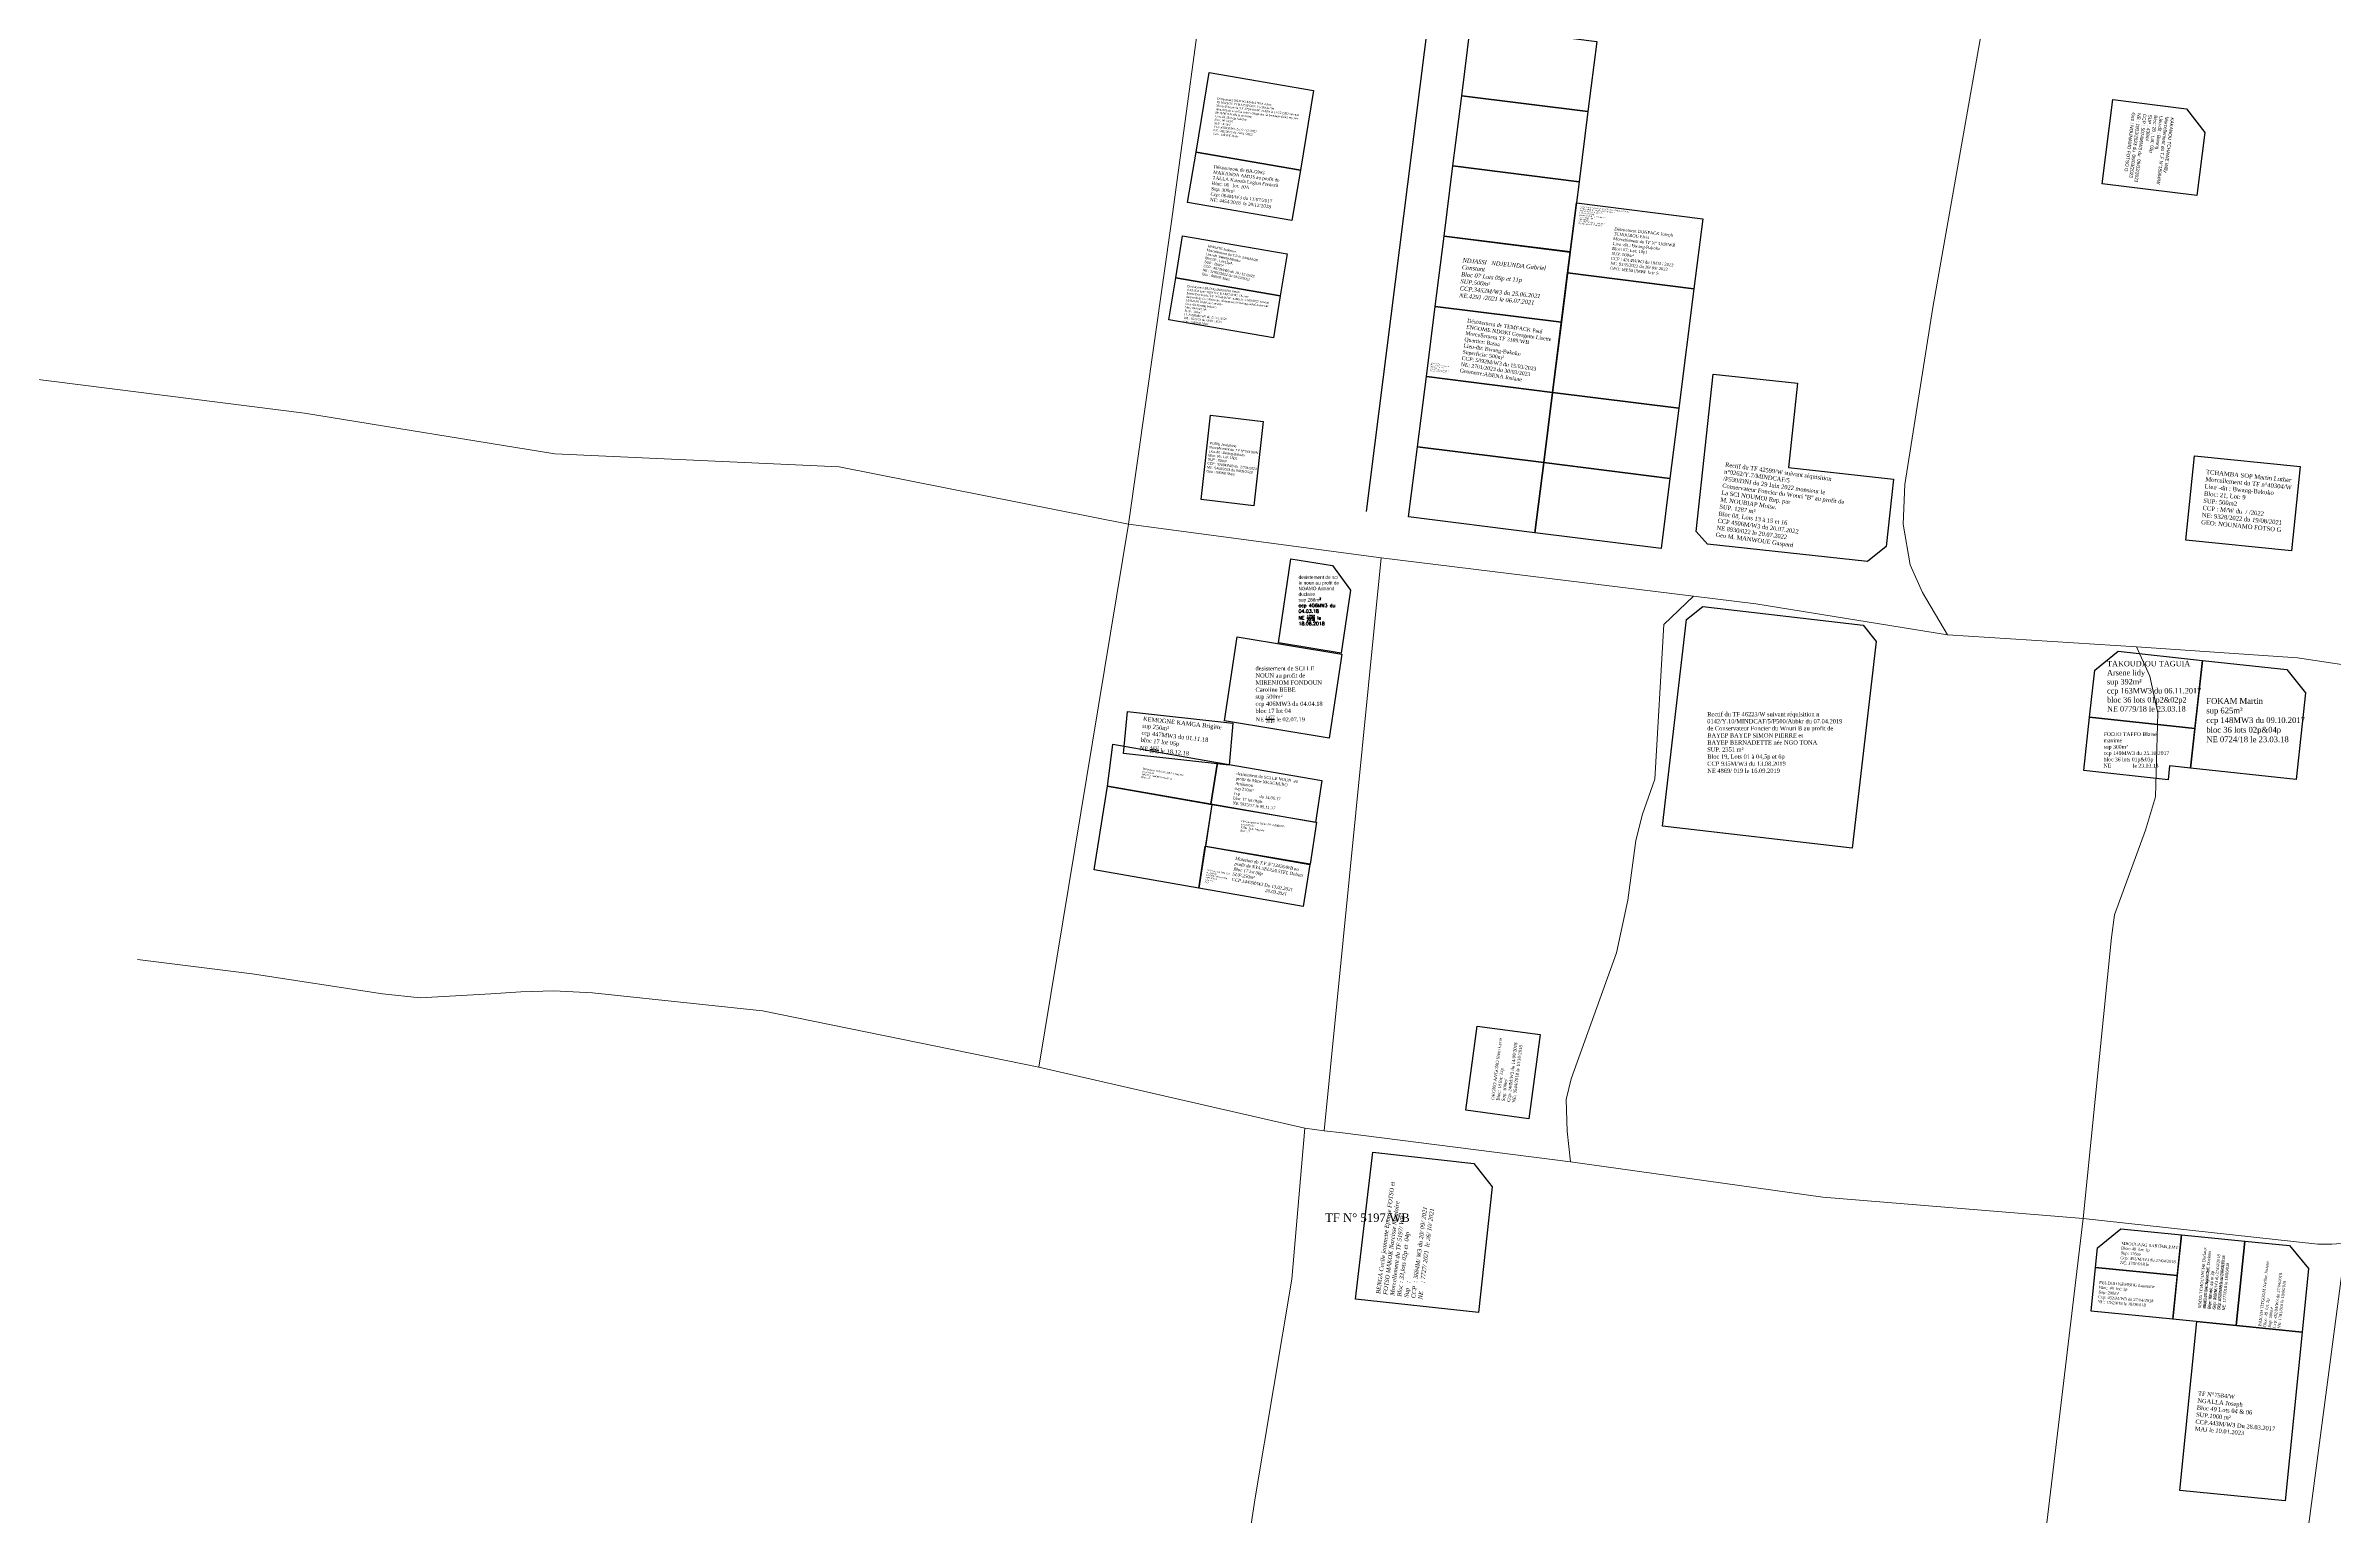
# Model space of a CAD drawing. Header units: millimetres. Extents: x 587399 to 927168, y 438565 to 1444955.
# Drawn here: x 590385 to 590925, y 440183 to 440530 of the extents above; entities that cross this region are included whole.
import ezdxf

# ---------------------------------------------------------------- set-up
doc = ezdxf.new("R2010")
doc.units = ezdxf.units.MM
doc.header["$LTSCALE"] = 2
for name, color, linetype in [('ECHANGEUR_PONT', 255, 'Continuous'), ('end maj 26 02 2021', 7, 'Continuous'), ('MAJ JUILLET 2021', 7, 'Continuous'), ('MAJ OCT 2021', 7, 'Continuous'), ('Parcelle MAJ', 6, 'Continuous')]:
    doc.layers.add(name, color=color, linetype=linetype)
doc.layers.add('MAJ APRES LE 13.01.2023', color=222, linetype='Continuous', lineweight=30)
doc.layers.add('Roads_others', color=24, linetype='Continuous', lineweight=9)
doc.styles.get("Standard").update_dxf_attribs({"font": 'arial.ttf'})
doc.styles.add('STYLE3', font='tt0012m_.ttf', dxfattribs={"height": 13})
doc.styles.add('Times 1.0', font='times.ttf', dxfattribs={"width": 0.99, "height": 1})
doc.styles.add('Times 1.5', font='times.ttf', dxfattribs={"width": 0.99, "height": 0.75})

msp = doc.modelspace()

# ---------------------------------------------------------------- linework, layer by layer
msp.add_line((590696.785, 440420.203), (590711.387, 440535.991))
at = {"flags": 128}
for points in [[(590721.308, 440534.74), (590751.076, 440531.016), (590748.99, 440514.477), (590719.222, 440518.201)], [(590719.222, 440518.201), (590748.99, 440514.477), (590746.904, 440497.938), (590717.136, 440501.662)], [(590717.135, 440501.662), (590746.903, 440497.938), (590744.817, 440481.399), (590715.049, 440485.123)], [(590744.195, 440476.443), (590773.959, 440472.69), (590770.415, 440444.582), (590740.647, 440448.306)], [(590710.878, 440452.03), (590740.646, 440448.306), (590738.56, 440431.767), (590708.792, 440435.491)], [(590740.647, 440448.306), (590770.415, 440444.582), (590768.329, 440428.043), (590738.561, 440431.767)], [(590778.548, 440452.616), (590798.428, 440450.456), (590796.268, 440430.566), (590821.078, 440427.876), (590819.348, 440411.966), (590814.95, 440408.428), (590777.168, 440412.526), (590774.508, 440415.506)], [(590708.792, 440435.491), (590738.56, 440431.767), (590736.474, 440415.228), (590706.706, 440418.952)], [(590892.044, 440433.359), (590916.915, 440430.823), (590914.886, 440410.926), (590890.015, 440413.463)], [(590738.56, 440431.767), (590768.328, 440428.043), (590766.242, 440411.504), (590736.474, 440415.228)]]:
    msp.add_lwpolyline(points, close=True, dxfattribs=at)
at = {"color": 5, "flags": 128}
msp.add_lwpolyline([(590892.044, 440433.359), (590916.915, 440430.823), (590914.886, 440410.926), (590890.015, 440413.463)], close=True, dxfattribs=at)
at = {"color": 150, "flags": 128}
msp.add_lwpolyline([(590698.242, 440269.19), (590722.042, 440266.59), (590726.426, 440261.08), (590723.188, 440231.408), (590694.193, 440234.576)], close=True, dxfattribs=at)
msp.add_lwpolyline([(590698.242, 440269.19), (590722.042, 440266.59), (590726.426, 440261.08), (590723.188, 440231.408), (590694.193, 440234.576)], close=True, dxfattribs=at)
at = {"layer": 'ECHANGEUR_PONT', "color": 150, "lineweight": -3, "flags": 128}
msp.add_lwpolyline([(590658.749, 440341.325), (590683.376, 440337.03), (590681.829, 440327.147), (590657.204, 440331.443)], close=True, dxfattribs=at)
msp.add_lwpolyline([(590658.749, 440341.325), (590683.376, 440337.03), (590681.829, 440327.147), (590657.204, 440331.443)], close=True, dxfattribs=at)
at = {"layer": 'end maj 26 02 2021', "color": 150}
for points in [[(590656.602, 440504.921), (590681.235, 440500.673), (590679.197, 440488.848), (590654.562, 440493.095)], [(590660.35, 440351.13), (590684.99, 440347.02), (590683.51, 440337.13), (590658.87, 440341.24)], [(590660.35, 440351.13), (590684.99, 440347.02), (590683.51, 440337.13), (590658.87, 440341.24)], [(590722.9, 440298.95), (590737.73, 440296.94), (590735.05, 440277.08), (590720.21, 440279.09)], [(590722.9, 440298.95), (590737.73, 440296.94), (590735.05, 440277.08), (590720.21, 440279.09)], [(590874.63, 440251.18), (590888.94, 440249.76), (590887.97, 440240.12), (590868.69, 440242.05), (590869.16, 440246.71)], [(590874.63, 440251.18), (590888.94, 440249.76), (590887.97, 440240.12), (590868.69, 440242.05), (590869.16, 440246.71)], [(590888.94, 440249.76), (590903.86, 440248.26), (590901.87, 440228.36), (590886.95, 440229.85)], [(590888.94, 440249.76), (590903.86, 440248.26), (590901.87, 440228.36), (590886.95, 440229.85)], [(590903.86, 440248.26), (590914.44, 440247.24), (590918.91, 440241.81), (590917.42, 440226.81), (590901.87, 440228.36)], [(590903.86, 440248.26), (590914.44, 440247.24), (590918.91, 440241.81), (590917.42, 440226.81), (590901.87, 440228.36)], [(590868.69, 440242.05), (590887.97, 440240.12), (590886.95, 440229.85), (590867.67, 440231.78)], [(590868.69, 440242.05), (590887.97, 440240.12), (590886.95, 440229.85), (590867.67, 440231.78)]]:
    msp.add_lwpolyline(points, close=True, dxfattribs=at)
at = {"layer": 'end maj 26 02 2021', "color": 150, "lineweight": -3, "flags": 128}
for points in [[(590678.9, 440409.11), (590688.77, 440407.48), (590692.97, 440401.71), (590690.77, 440386.86), (590675.98, 440389.31)], [(590678.9, 440409.11), (590688.77, 440407.48), (590692.97, 440401.71), (590690.77, 440386.86), (590675.98, 440389.31)], [(590666.25, 440390.7), (590690.91, 440386.58), (590687.95, 440366.8), (590663.3, 440370.92)], [(590666.25, 440390.7), (590690.91, 440386.58), (590687.95, 440366.8), (590663.3, 440370.92)], [(590640.416, 440373.109), (590665.269, 440370.368), (590664.347, 440360.409), (590639.494, 440363.15)], [(590640.416, 440373.109), (590665.269, 440370.368), (590664.347, 440360.409), (590639.494, 440363.15)], [(590636.98, 440365.3), (590636.98, 440365.39), (590661.62, 440361.09), (590660.09, 440351.21), (590635.655, 440355.495)], [(590636.98, 440365.3), (590636.98, 440365.39), (590661.62, 440361.09), (590660.09, 440351.21), (590635.655, 440355.495)], [(590635.655, 440355.495), (590660.294, 440351.206), (590657.204, 440331.443), (590632.572, 440335.731)], [(590635.655, 440355.495), (590660.294, 440351.206), (590657.204, 440331.443), (590632.572, 440335.731)], [(590658.749, 440341.325), (590683.376, 440337.03), (590681.83, 440327.148), (590657.204, 440331.443)], [(590658.749, 440341.325), (590683.376, 440337.03), (590681.83, 440327.148), (590657.204, 440331.443)]]:
    msp.add_lwpolyline(points, close=True, dxfattribs=at)
at = {"layer": 'end maj 26 02 2021', "color": 1, "lineweight": -3, "flags": 128}
msp.add_lwpolyline([(590776.109, 440397.842), (590813.855, 440393.457), (590816.928, 440389.577), (590811.27, 440340.88), (590766.58, 440346.08), (590772.229, 440394.769)], close=True, dxfattribs=at)
msp.add_lwpolyline([(590776.109, 440397.842), (590813.855, 440393.457), (590816.928, 440389.577), (590811.27, 440340.88), (590766.58, 440346.08), (590772.229, 440394.769)], close=True, dxfattribs=at)
at = {"layer": 'end maj 26 02 2021', "color": 150, "flags": 128}
for points in [[(590873.995, 440387.29), (590893.877, 440385.126), (590892.129, 440369.046), (590867.281, 440371.744), (590868.484, 440382.859)], [(590873.995, 440387.29), (590893.877, 440385.126), (590892.129, 440369.046), (590867.281, 440371.744), (590868.484, 440382.859)], [(590893.877, 440385.126), (590913.761, 440382.965), (590918.191, 440377.454), (590915.976, 440357.066), (590891.12, 440359.769)], [(590893.877, 440385.126), (590913.761, 440382.965), (590918.191, 440377.454), (590915.976, 440357.066), (590891.12, 440359.769)], [(590867.281, 440371.744), (590892.132, 440369.046), (590891.12, 440359.769), (590886.156, 440360.306), (590885.796, 440356.995), (590865.914, 440359.155)], [(590867.281, 440371.744), (590892.132, 440369.046), (590891.12, 440359.769), (590886.156, 440360.306), (590885.796, 440356.995), (590865.914, 440359.155)], [(590661.62, 440361.09), (590686.25, 440356.83), (590684.72, 440346.95), (590660.09, 440351.21)], [(590661.62, 440361.09), (590686.25, 440356.83), (590684.72, 440346.95), (590660.09, 440351.21)]]:
    msp.add_lwpolyline(points, close=True, dxfattribs=at)
at = {"layer": 'MAJ APRES LE 13.01.2023', "color": 232, "lineweight": 30}
msp.add_line((590678.023, 440480.934), (590678.034, 440480.981), dxfattribs=at)
at = {"layer": 'MAJ APRES LE 13.01.2023', "color": 232, "lineweight": 30, "flags": 128}
for points in [[(590659.658, 440523.673), (590684.296, 440519.427), (590681.24, 440500.675), (590656.602, 440504.921)], [(590659.658, 440523.673), (590684.296, 440519.427), (590681.24, 440500.675), (590656.602, 440504.921)], [(590872.733, 440517.337), (590890.123, 440515.142), (590894.457, 440509.555), (590892.578, 440494.676), (590870.228, 440497.497)], [(590653.385, 440485.18), (590653.385, 440485.18), (590678.028, 440480.934), (590676.415, 440471.064), (590651.777, 440475.311)], [(590651.777, 440475.311), (590676.414, 440471.064), (590674.806, 440461.195), (590650.168, 440465.441)], [(590651.777, 440475.311), (590676.414, 440471.064), (590674.806, 440461.195), (590650.168, 440465.441)], [(590712.964, 440468.569), (590742.732, 440464.845), (590740.646, 440448.306), (590710.878, 440452.03)], [(590712.964, 440468.569), (590742.732, 440464.845), (590740.646, 440448.306), (590710.878, 440452.03)], [(590712.964, 440468.569), (590742.732, 440464.845), (590740.646, 440448.306), (590710.878, 440452.03)], [(590659.96, 440442.91), (590672.37, 440441.42), (590670.17, 440421.54), (590657.76, 440423.03)]]:
    msp.add_lwpolyline(points, close=True, dxfattribs=at)
at = {"layer": 'MAJ JUILLET 2021', "color": 150, "lineweight": -3, "flags": 128}
msp.add_lwpolyline([(590715.049, 440485.123), (590744.816, 440481.384), (590742.733, 440464.845), (590712.964, 440468.569)], close=True, dxfattribs=at)
msp.add_lwpolyline([(590715.049, 440485.123), (590744.816, 440481.384), (590742.733, 440464.845), (590712.964, 440468.569)], close=True, dxfattribs=at)
at = {"layer": 'MAJ OCT 2021', "lineweight": -3, "flags": 128}
msp.add_lwpolyline([(590698.242, 440269.19), (590722.042, 440266.59)], dxfattribs=at)
msp.add_lwpolyline([(590698.242, 440269.19), (590722.042, 440266.59)], dxfattribs=at)
at = {"layer": 'Parcelle MAJ', "color": 6, "lineweight": 30, "flags": 128}
for points in [[(590746.281, 440492.982), (590776.045, 440489.229), (590773.959, 440472.69), (590744.195, 440476.443)], [(590746.281, 440492.982), (590776.045, 440489.229), (590773.959, 440472.69), (590744.195, 440476.443)], [(590746.281, 440492.982), (590776.045, 440489.22), (590773.959, 440472.69), (590744.195, 440476.443)], [(590892.54, 440229.3), (590917.42, 440226.81), (590913.44, 440187.01), (590888.57, 440189.49)]]:
    msp.add_lwpolyline(points, close=True, dxfattribs=at)
at = {"layer": 'Roads_others'}
for p, q in [((590700.244, 440409.306), (590686.811, 440274.282)), ((590927.749, 440247.768), (590917.7, 440171.78))]:
    msp.add_line(p, q, dxfattribs=at)
for points in [[(590619.507, 440289.283), (590640.674, 440417.239), (590650.872, 440489.127), (590659.744, 440554.579), (590660.918, 440568.631), (590661.287, 440578.094), (590661.201, 440585.49)], [(590833.807, 440391.176), (590827.846, 440401.152), (590825.009, 440407.661), (590823.356, 440417.266), (590823.724, 440426.585), (590830.311, 440468.301), (590844.818, 440550.253), (590848.378, 440575.781)], [(590960.525, 440379.097), (590916.3, 440385.708), (590878.328, 440388.335), (590833.807, 440391.176), (590788.615, 440398.449), (590773.903, 440400.259), (590700.244, 440409.306), (590640.674, 440417.239), (590572.418, 440430.726), (590505.359, 440433.809), (590446.354, 440443.368), (590380.456, 440451.738)], [(590744.893, 440266.922), (590744.075, 440274.173), (590743.845, 440281.645), (590745.029, 440286.522), (590755.713, 440316.192), (590758.387, 440328.609), (590760.305, 440342.661), (590761.864, 440348.876), (590764.764, 440357.159), (590766.846, 440393.618), (590766.846, 440393.618), (590766.846, 440393.618), (590773.903, 440400.259)], [(590878.328, 440388.335), (590881.466, 440381.385), (590883.406, 440372.808), (590882.826, 440352.986), (590880.458, 440345.146), (590873.184, 440325.174), (590872.446, 440319.856), (590865.806, 440253.588)], [(590406.98, 440314.653), (590433.972, 440311.286), (590464.685, 440306.508), (590473.623, 440305.632), (590490.264, 440306.577), (590497.335, 440306.982), (590505.151, 440307.211), (590514.266, 440306.811), (590554.359, 440302.528), (590619.507, 440289.283), (590682.203, 440274.852), (590686.811, 440274.282), (590691.141, 440273.755), (590744.893, 440266.922), (590804.385, 440258.634), (590865.806, 440253.588), (590921.089, 440247.508), (590924.441, 440247.544), (590927.749, 440247.768), (590931.49, 440248.259), (590936.608, 440248.407), (590968.996, 440245.333), (590977.333, 440245.563), (590983.882, 440247.05)], [(590682.203, 440274.852), (590679.119, 440239.275), (590670.532, 440187.73), (590660.771, 440123.603), (590660.178, 440117.169), (590656.336, 440083.592), (590649.824, 440044.839)], [(590865.806, 440253.588), (590852.67, 440143.692), (590850.612, 440114.251)]]:
    msp.add_lwpolyline(points, dxfattribs=at)

# ---------------------------------------------------------------- texts
at = {"color": 7, "insert": (590747.175, 440492.285), "char_height": 0.3, "width": 23.20958, "attachment_point": 1, "rotation": 353.6086}
msp.add_mtext('{\\fTimes New Roman|b0|i0|c186|p18;\\C1;désistement de Association DANSE FOLKLORIQUE NDADZI\\PMEKIA SESSAH rep par KUEKEN Alexi &\\PKEMGUEU Jean au profit\\C7; de \\PDONFACK Joseph\\P\\C1;morcellement du T.F.N°3189/WB\\C7;\\PBloc 07 Lots 10p1\\PSUP.500 m²\\PCCP.3267 M/W3 Du  12.04.2021\\PNE.5452/2021 LE 10.08.2021}', dxfattribs=at)
at = {"attachment_point": 1}
for s, insert, char_height, width, rotation in [('{\\fTimes New Roman|b0|i0|c186|p18;\\C1;Désistement DONFACK Joseph\\C256;\\PTCHOUBOU Elvis\\P\\C1;Morcellement du TF N° 3189/WB\\C256;\\PLieu -dit : Bwang-Bakoko\\PBloc: 07; Lot: 10p1\\PSUP: 500m²\\PCCP : 4314M/W3 du 19/04 / 2022\\PNE: 9335/2022 du 26/ 09/ 2022 \\P\\C1;GEO: MESSUMBE Eric S}', (590755.252, 440487.236), 0.7, 29.72862, 353.7061), ('{\\fTimes New Roman|b0|i0|c0|p18;TCHAMBA SOP Martin Luther\\P\\C1;Morcellement du TF n°40304/W\\C256;\\PLieu -dit : Bwang-Bakoko\\PBloc: 21, Lot: 9\\PSUP: 500m2\\PCCP : M/W du  / /2022\\PNE: 9328/2022 du 19/08/2021\\PGEO: NOUNAMO FOTSO G}', (590894.801, 440430.085), 1.01997, 61.13651, 354.47186), ('{\\fTimes New Roman|b0|i0|c0|p18;TCHAMBA SOP Martin Luther\\P\\C1;Morcellement du TF n°40304/W\\C256;\\PLieu -dit : Bwang-Bakoko\\PBloc: 21, Lot: 9\\PSUP: 500m2\\PCCP : M/W du  / /2022\\PNE: 9328/2022 du 19/08/2021\\PGEO: NOUNAMO FOTSO G}', (590894.801, 440430.085), 1.01997, 61.13651, 354.47186), ('{\\fTimes New Roman|b0|i1|c0|p18;BENGA Cecile jeannette Epouse FOTSO et\\PFOTSO MAKOK Narcisse Magloire\\P\\C1;Morcellement du TF 5197/ WB\\P\\C256;Bloc : 33,lots 02p et  04p\\PSup   : 1000m²\\PCCP  : 3684M/ W3 du 20/ 09/ 2021\\PNE     : 7727/ 2021  le 26/ 10/ 2021}', (590699, 440235.907), 1, 182.68493, 82.54215), ('{\\fTimes New Roman|b0|i1|c0|p18;BENGA Cecile jeannette Epouse FOTSO et\\PFOTSO MAKOK Narcisse Magloire\\P\\C1;Morcellement du TF 5197/ WB\\P\\C256;Bloc : 33,lots 02p et  04p\\PSup   : 1000m²\\PCCP  : 3684M/ W3 du 20/ 09/ 2021\\PNE     : 7727/ 2021  le 26/ 10/ 2021}', (590699, 440235.907), 1, 182.68493, 82.54215)]:
    msp.add_mtext(s, dxfattribs=dict(at, insert=insert, char_height=char_height, width=width, rotation=rotation))
at = {"color": 150, "linetype": 'ByBlock', "lineweight": -3, "ltscale": 0.0014, "insert": (590665.924, 440338.873), "char_height": 0.75, "width": 17.69898, "attachment_point": 1, "rotation": 350.06462, "style": 'Times 1.5'}
msp.add_mtext('{\\fTimes New Roman|b0|i1|c0|p18;\\C1;Mutation du T.F.N°13426/WB\\C7; au profit de NYA SEUGA STEL Dolian\\PBloc 17 lot 08p\\PSUP.250m²\\PCCP.1449M/W3 Du 13.02.2021\\PNE.1498 /2021 le 20.03.2021}', dxfattribs=at)
msp.add_mtext('{\\fTimes New Roman|b0|i1|c0|p18;\\C1;Mutation du T.F.N°13426/WB\\C7; au profit de NYA SEUGA STEL Dolian\\PBloc 17 lot 08p\\PSUP.250m²\\PCCP.1449M/W3 Du 13.02.2021\\PNE.1498 /2021 le 20.03.2021}', dxfattribs=at)
at = {"layer": 'end maj 26 02 2021', "attachment_point": 1}
for s, width, heights, insert, char_height, rotation in [('{\\fTimes New Roman|b0|i0|c0|p18;Désistement de BILONG\\PMAKANDA AMOS au profit de\\PTALLA Kamala Legien Frenesil\\PBloc: 06   lot: 10A\\PSup: 300m²\\PCcp: 064M/W3 du 11/07/2017\\PNE: 4454/2018  le 20/12/2018}', 90.88651, [20.319], (590660.829, 440501.908), 0.77871, 353.11831), ('{\\fTimes New Roman|b0|i0|c0|p18;Désistement de BILONG\\PMAKANDA AMOS au profit de\\PTALLA Kamala Legien Frenesil\\PBloc: 06   lot: 10A\\PSup: 300m²\\PCcp: 064M/W3 du 11/07/2017\\PNE: 4454/2018  le 20/12/2018}', 90.88651, [20.319], (590660.829, 440501.908), 0.77871, 353.11831), ('{\\fTimes New Roman|b0|i0|c0|p18;\\C1;Désistement de MOUCHILI AMADOU\\Pau profit de\\P\\C256;ISMAEL GBORON NJOYA\\PBloc: 17 lot 15pb\\PSup: 250 m²\\PCcp: 2021M/W3 du 09/06/2020\\PNE: 6594/2020 le 16/09/2020}', 137.76375, [51.163], (590644.038, 440359.837), 0.4, 350.66641), ('{\\fTimes New Roman|b0|i0|c0|p18;\\C1;Désistement de MOUCHILI AMADOU\\Pau profit de\\P\\C256;ISMAEL GBORON NJOYA\\PBloc: 17 lot 15pb\\PSup: 250 m²\\PCcp: 2021M/W3 du 09/06/2020\\PNE: 6594/2020 le 16/09/2020}', 137.76375, [51.163], (590644.038, 440359.837), 0.4, 350.66641), ('{\\fTimes New Roman|b0|i0|c0|p18;\\C1;Désistement de IMANDY NDENHA\\Pau profit de\\P\\C256;KOM  Jean Auguste\\PBloc: 17   lot: 8p\\PSup: 250 m² \\PCcp: 2134M/W3 du 15/06/2020\\PNE: 6553/2020 le 23/09/2020}', 79.93892, [20.015], (590667.304, 440347.503), 0.45, 352.74533), ('{\\fTimes New Roman|b0|i0|c0|p18;\\C1;Désistement de IMANDY NDENHA\\Pau profit de\\P\\C256;KOM  Jean Auguste\\PBloc: 17   lot: 8p\\PSup: 250 m² \\PCcp: 2134M/W3 du 15/06/2020\\PNE: 6553/2020 le 23/09/2020}', 79.93892, [20.015], (590667.304, 440347.503), 0.45, 352.74533), ('{\\fTimes New Roman|b0|i0|c0|p18;OKONO ANGONO Stein Lyno\\PBloc: 18 lot: 12p\\PSup: 300m²\\PCcp: 248M/W3 du 14/09/2018\\PNE: 3544/2018 le 10/10/2018}', 110.45787, [32.919], (590726.145, 440281.591), 0.75, 82.93139), ('{\\fTimes New Roman|b0|i0|c0|p18;OKONO ANGONO Stein Lyno\\PBloc: 18 lot: 12p\\PSup: 300m²\\PCcp: 248M/W3 du 14/09/2018\\PNE: 3544/2018 le 10/10/2018}', 110.45787, [32.919], (590726.145, 440281.591), 0.75, 82.93139), ('{\\fTimes New Roman|b0|i0|c0|p18;MBOUGANG BARTHELEMY\\PBloc: 49  lot: 1p\\PSup: 176m²\\PCcp: 452/M/W3 du 27/04/2018\\PNE: 1781/018 le 18/06/018}', 158.67653, [45.275], (590874.837, 440248.099), 0.68006, 355.65185), ('{\\fTimes New Roman|b0|i0|c0|p18;MBOUGANG BARTHELEMY\\PBloc: 49  lot: 1p\\PSup: 176m²\\PCcp: 452/M/W3 du 27/04/2018\\PNE: 1781/018 le 18/06/018}', 158.67653, [45.275], (590874.837, 440248.099), 0.68006, 355.65185), ('{\\fTimes New Roman|b0|i0|c0|p18;SIMEU TCHOUANCHE Duclaux\\PBloc: 49  lot: &p et 2p\\PSup: 300m²\\PCcp: 452/M/W3 du 27/04/2018\\PNE: 1777/018 le 18/06/018}', 158.67653, [45.275], (590892.867, 440232.473), 0.68006, 84.80688), ('\\PSIMEU TCHOUANCHE Duclaux\\PBloc: 49  lot: &p et 2p\\PSup: 300m²\\PCcp: 452/M/W3 du 27/04/2018\\PNE: 1777/018 le 18/06/018', 158.67653, [45.275], (590892.867, 440232.473), 0.68006, 84.80688), ('{\\fTimes New Roman|b0|i0|c0|p18;BAKAM TITGOUM Nadine Josiane\\PBloc: 49  lot: 2p\\PSup: 300m²\\PCcp: 452/M/W3 du 27/04/2018\\PNE: 1783/018 le 18/06/018}', 158.67653, [45.275], (590907.081, 440228.228), 0.68006, 83.26884), ('{\\fTimes New Roman|b0|i0|c0|p18;BAKAM TITGOUM Nadine Josiane\\PBloc: 49  lot: 2p\\PSup: 300m²\\PCcp: 452/M/W3 du 27/04/2018\\PNE: 1783/018 le 18/06/018}', 158.67653, [45.275], (590907.081, 440228.228), 0.68006, 83.26884), ('{\\fTimes New Roman|b0|i0|c0|p18;FEUDJIO KEMBOU Laureatte \\PBloc: 49  lot: 1p\\PSup: 200m²\\PCcp: 452/M/W3 du 27/04/2018\\PNE: 1782/018 le 18/06/018}', 158.67653, [45.275], (590869.586, 440238.858), 0.68006, 355.65185), ('{\\fTimes New Roman|b0|i0|c0|p18;FEUDJIO KEMBOU Laureatte \\PBloc: 49  lot: 1p\\PSup: 200m²\\PCcp: 452/M/W3 du 27/04/2018\\PNE: 1782/018 le 18/06/018}', 158.67653, [45.275], (590869.586, 440238.858), 0.68006, 355.65185)]:
    msp.add_mtext_dynamic_manual_height_columns(s, width=width, gutter_width=12.5, heights=heights, dxfattribs=dict(at, insert=insert, char_height=char_height, rotation=rotation))
at = {"layer": 'end maj 26 02 2021', "color": 150, "linetype": 'ByBlock', "lineweight": -3, "ltscale": 0.0014, "attachment_point": 1, "style": 'Times 1.0'}
for s, insert, char_height, width, rotation in [("{\\C1;Rectif du TF 42599/W suivant réquisition n°0262/Y.7/MINDCAF/5\\P/P530/DNJ du 29 Juin 2022} {\\C1;monsieur} {\\C1;le Conservateur Foncier du Wouri ''B'' au profit de\\P\\C7;La SCI NOUMOI Rep. par\\PM. NOUBIAP Moise.}\\P{\\C256;SUP. 1287 m²\\PBloc 08, Lots 13 à 15 et 16\\PCCP 4506M/W3 du 20.07.2022\\PNE 8930/022 le 20.07.2022\\PGeo M. MANWOUE Gaspard }", (590781.427, 440431.804), 1, 29.93775, 352.25784), ('\\A1;KEMOGNE KAMGA Brigitte\\Psup 250m²\\Pccp 447MW3 du 01.11.18\\Pbloc 17 lot 05p\\PNE {\\H0.7x;\\S4437/2018;} le 18.12.18', (590644.139, 440371.92), 1, 21.33593, 353.70637), ('\\A1;KEMOGNE KAMGA Brigitte\\Psup 250m²\\Pccp 447MW3 du 01.11.18\\Pbloc 17 lot 05p\\PNE {\\H0.7x;\\S4437/2018;} le 18.12.18', (590644.139, 440371.92), 1, 21.33593, 353.70637), ('desistement de SCI LE NOUN  au profit de Mme NKAGHERO Aminatou\\Psup 250m²\\Pccp 030MW3 du 14.06.17\\Pbloc 17 lot 06pb\\PNE 5825/17 le 09.11.17', (590666.15, 440358.833), 0.7, 16.15862, 352.73954), ('desistement de SCI LE NOUN  au profit de Mme NKAGHERO Aminatou\\Psup 250m²\\Pccp 030MW3 du 14.06.17\\Pbloc 17 lot 06pb\\PNE 5825/17 le 09.11.17', (590666.15, 440358.833), 0.7, 16.15862, 352.73954), ('{\\C1;Désistement de IMANDY NDENHA\\Pau profit de\\C256;\\PYOUNAN PRISO ERIC\\PSUP. 250 m²\\PBloc 17, Lot 08p\\PCCP 1448M/W3 du 13.02.2020\\PNE 4348/ 020 le 08.06.2020}', (590659.178, 440335.94), 0.35, 11.95248, 349.57677), ('{\\C1;Désistement de IMANDY NDENHA\\Pau profit de\\C256;\\PYOUNAN PRISO ERIC\\PSUP. 250 m²\\PBloc 17, Lot 08p\\PCCP 1448M/W3 du 13.02.2020\\PNE 4348/ 020 le 08.06.2020}', (590659.178, 440335.94), 0.35, 11.95248, 349.57677), ('{\\C1;TF N°7584/W \\C7;\\PNGALLA Joseph\\PBloc 49 Lots 04 & 06\\PSUP.1000 m²\\PCCP.443M/W3 Du 28.03.2017\\P\\C1;MAJ le 10.01.2023}', (590892.929, 440212.878), 1, 21.1433, 354.66323)]:
    msp.add_mtext(s, dxfattribs=dict(at, insert=insert, char_height=char_height, width=width, rotation=rotation))
at = {"layer": 'end maj 26 02 2021', "color": 150, "lineweight": -3, "insert": (590680.739, 440405.149), "char_height": 0.8, "width": 9.72822, "attachment_point": 1}
msp.add_mtext('\\A1;desistement de sci le noun au profit de NGAMO Armand duclaire\\Psup 288m{\\Fromans|c0;²\\Pccp 406MW3 du 04.03.18\\PNE \\H0.7x;\\S1752/2018;\\H1.429x; le 18.06.2018}', dxfattribs=at)
msp.add_mtext('\\A1;desistement de sci le noun au profit de NGAMO Armand duclaire\\Psup 288m{\\Fromans|c0;²\\Pccp 406MW3 du 04.03.18\\PNE \\H0.7x;\\S1752/2018;\\H1.429x; le 18.06.2018}', dxfattribs=at)
at = {"layer": 'end maj 26 02 2021', "color": 150, "linetype": 'ByBlock', "lineweight": -3, "ltscale": 0.0014, "attachment_point": 1, "style": 'Times 1.0'}
for s, insert, char_height, width in [('\\A1;desistement de SCI LE NOUN au profit de MIRENJOM FONDOUN Caroline BEBE\\Psup 500m²\\Pccp 406MW3 du 04.04.18\\Pbloc 17 lot 04 \\PNE {\\H0.7x;\\S1477/2019;} le 02.07.19', (590670.59, 440383.752), 1, 16.69248), ('\\A1;desistement de SCI LE NOUN au profit de MIRENJOM FONDOUN Caroline BEBE\\Psup 500m²\\Pccp 406MW3 du 04.04.18\\Pbloc 17 lot 04 \\PNE {\\H0.7x;\\S1477/2019;} le 02.07.19', (590670.59, 440383.752), 1, 16.69248), ('TAKOUDJOU TAGUIA Arsene lidy\\P{\\fTimes New Roman|b0|i0|c186|p18;sup }392{\\fTimes New Roman|b0|i0|c186|p18;m²\\Pccp 1}63{\\fTimes New Roman|b0|i0|c186|p18;MW3 du }06.11.2017{\\fTimes New Roman|b0|i0|c186|p18;\\Pbloc 36 lots 0}1{\\fTimes New Roman|b0|i0|c186|p18;p}2{\\fTimes New Roman|b0|i0|c186|p18;&0}2{\\fTimes New Roman|b0|i0|c186|p18;p}2{\\fTimes New Roman|b0|i0|c186|p18;\\PNE 07}79{\\fTimes New Roman|b0|i0|c186|p18;/18 le 23.03.18}', (590871.388, 440385.022), 1.281054, 21.77493), ('TAKOUDJOU TAGUIA Arsene lidy\\P{\\fTimes New Roman|b0|i0|c186|p18;sup }392{\\fTimes New Roman|b0|i0|c186|p18;m²\\Pccp 1}63{\\fTimes New Roman|b0|i0|c186|p18;MW3 du }06.11.2017{\\fTimes New Roman|b0|i0|c186|p18;\\Pbloc 36 lots 0}1{\\fTimes New Roman|b0|i0|c186|p18;p}2{\\fTimes New Roman|b0|i0|c186|p18;&0}2{\\fTimes New Roman|b0|i0|c186|p18;p}2{\\fTimes New Roman|b0|i0|c186|p18;\\PNE 07}79{\\fTimes New Roman|b0|i0|c186|p18;/18 le 23.03.18}', (590871.388, 440385.022), 1.281054, 21.77493), ('{\\C1;Rectif du TF 46223/W suivant réquisition n\\P0142/Y.10/MINDCAF/5/P500/Abbkr du 07.04.2019\\Pde Conservateur Foncier du Wouri B au profit de\\P\\C256;BAYEP BAYEP SIMON PIERRE et\\PBAYEP BERNADETTE née NGO TONA\\PSUP. 2351 m²\\PBloc 19, Lots 01 à 04,5p et 6p\\PCCP 935M/W3 du 13.08.2019\\PNE 4869/ 019 le 16.09.2019}', (590777.115, 440372.96), 1, 124.70942), ('{\\C1;Rectif du TF 46223/W suivant réquisition n\\P0142/Y.10/MINDCAF/5/P500/Abbkr du 07.04.2019\\Pde Conservateur Foncier du Wouri B au profit de\\P\\C256;BAYEP BAYEP SIMON PIERRE et\\PBAYEP BERNADETTE née NGO TONA\\PSUP. 2351 m²\\PBloc 19, Lots 01 à 04,5p et 6p\\PCCP 935M/W3 du 13.08.2019\\PNE 4869/ 019 le 16.09.2019}', (590777.115, 440372.96), 1, 124.70942), ('FOKAM Martin\\Psup 625m²\\Pccp 148MW3 du 09.10.2017\\Pbloc 36 lots 02p&04p\\PNE 0724/18 le 23.03.18', (590894.813, 440376.247), 1.35593, 23.04766), ('FOKAM Martin\\Psup 625m²\\Pccp 148MW3 du 09.10.2017\\Pbloc 36 lots 02p&04p\\PNE 0724/18 le 23.03.18', (590894.813, 440376.247), 1.35593, 23.04766), ('FODJO TAFFO Blaise maxime\\P{\\fTimes New Roman|b0|i0|c186|p18;sup 3}00{\\fTimes New Roman|b0|i0|c186|p18;m²\\Pccp 1}49{\\fTimes New Roman|b0|i0|c186|p18;MW3 du }25.10{\\fTimes New Roman|b0|i0|c186|p18;.2017\\Pbloc 36 lots 01p&0}3{\\fTimes New Roman|b0|i0|c186|p18;p\\PNE 077}8{\\fTimes New Roman|b0|i0|c186|p18;/18 le 23.03.18}', (590870.596, 440368.198), 0.89295, 15.17813), ('FODJO TAFFO Blaise maxime\\P{\\fTimes New Roman|b0|i0|c186|p18;sup 3}00{\\fTimes New Roman|b0|i0|c186|p18;m²\\Pccp 1}49{\\fTimes New Roman|b0|i0|c186|p18;MW3 du }25.10{\\fTimes New Roman|b0|i0|c186|p18;.2017\\Pbloc 36 lots 01p&0}3{\\fTimes New Roman|b0|i0|c186|p18;p\\PNE 077}8{\\fTimes New Roman|b0|i0|c186|p18;/18 le 23.03.18}', (590870.596, 440368.198), 0.89295, 15.17813)]:
    msp.add_mtext(s, dxfattribs=dict(at, insert=insert, char_height=char_height, width=width))
at = {"layer": 'end maj 26 02 2021', "color": 1, "linetype": 'ByBlock', "lineweight": -3, "ltscale": 0.0014, "insert": (590686.993, 440254.78), "char_height": 2, "width": 27.62705, "attachment_point": 1, "style": 'Times 1.0'}
msp.add_mtext('{\\fTimes New Roman|b0|i0|c186|p18;TF N° }5197{\\fTimes New Roman|b0|i0|c186|p18;/WB}', dxfattribs=at)
msp.add_mtext('{\\fTimes New Roman|b0|i0|c186|p18;TF N° }5197{\\fTimes New Roman|b0|i0|c186|p18;/WB}', dxfattribs=at)
at = {"layer": 'MAJ APRES LE 13.01.2023', "color": 232, "lineweight": 30, "attachment_point": 1}
for s, insert, char_height, width, rotation in [('{\\fTimes New Roman|b0|i0|c186|p18;\\C1;Désistement BILONG MAKANDA Amos\\P\\C7;KEMAYOU TCHAYAPONG Cyrille bertin\\P\\C1;Morcellement du T.F N°24416/W  etablis le 12/12/2022 suivant demande de la collectivite villageoise de bwang-bakoko rep par MOUNDI JEAN et consorts   \\P\\C7;Lieu-dit :Bwang bakoko\\Pbloc; 06 lot;07\\PSUP : 475m²\\PCCP:4892M/W5 du 27 /12 /2022\\PNE : 282/2023 du 10/01 /2023\\P\\C1;Geo : SIEWE Marc}', (590661.557, 440517.838), 0.5, 21.44013, 353.42917), ('{\\C7;KAKANOU TCHAWE Willy }   \\P{\\C1;Morcellement du T.F N°18984/W     \\P\\C7;Lieu-dit : Bwang\\PBloc: 20 ; Lot: 02p\\PSUP : 438m²\\PCCP : 5074M/W3 du  06/03/2023\\PNE : 1933/2023 du  06/03/2023\\C256;\\P\\C1;Geo : NOUNAMO FOTSO G}', (590887.227, 440513.048), 0.78987, 19.62247, 262.71438), ('{\\C7;MAKUITE Julienne\\P\\C1;Morcellement du T.F N°24416/WB\\P\\C7;Lieu-dit :bwang bakoko\\PBloc:06 ; Lot:11pA\\PSUP : 250m²\\PCCP : 4873M/W3 du 19 / 12 /2022\\PNE : 11920/2022 du 29/12/2022\\C256;\\P\\C1;Geo : SIEWE Marc\\C256; }', (590659.394, 440483.129), 0.57572, 43.05152, 348.16636), ('{\\C1;Désistement BILONG MAKANDA Amos\\C7;\\P\\fTimes New Roman|b0|i0|c186|p18;BAKAM epse TEBOUC KAMGAING Therese\\C232;\\P\\C1;Morcellement du T.F N°24416/W  etablis le 12/09/2022 suivant demande de la collectivite villageoise de bwang-bakoko rep par MOUNDI JEAN et consorts   \\P\\C7;Lieu-dit :bwang bakoko\\Pbloc; 06 lot;11pb\\PSUP : 250m²\\PCCP:4894M/W5 du 27 /12 /2022\\PNE : 16/2023 du 03/01 /2023\\C256;\\P\\C1;Geo : SIEWE Marc}', (590654.575, 440473.599), 0.5, 21.44013, 353.42917), ('{\\fTimes New Roman|b0|i1|c0|p18;TEMFACK Paul  \\P\\C1;morcellement du T.F.N°3189/WB\\P\\C7;Bloc 07, Lots 11p et 13p\\PSUP.500 m²\\PCCP.3165 M/W3 Du  15.03.2021\\PNE.5412/2021 LE 10.08.2021}', (590711.958, 440455.311), 0.21194, 10.70811, 353.6086), ('{\\C7;PODIE Joséphine     } {\\C1;\\PMorcellement du T.F N°24416/W\\C3;   \\P\\C7;Lieu-dit : Bwang-Bakoko \\PBloc: 06 ; Lot: 15p2\\PSUP : 250m²\\PCCP : 5209M/W3 du  27/04/2023\\PNE : 5460/2023 du 04/05/2023 \\P\\C1;Geo : SIEWE Marc}', (590659.843, 440436.656), 0.57036, 14.33665, 353.28138)]:
    msp.add_mtext(s, dxfattribs=dict(at, insert=insert, char_height=char_height, width=width, rotation=rotation))
at = {"layer": 'MAJ APRES LE 13.01.2023', "color": 232, "lineweight": 30, "insert": (590720.593, 440465.685), "char_height": 0.89035, "width": 48.58214, "attachment_point": 1, "rotation": 351.60231, "style": 'STYLE3'}
msp.add_mtext('\\A1;{\\fTimes New Roman|b0|i0|c0|p18;Désistement de \\A0;TEMFACK Paul  \\P\\A1;\\C7;ENGOME NDOKI Georgette Lisette\\P\\C1;Morcellement TF 3189/WB\\P\\C0;Quartier: Bassa\\PLieu-dit: Bwang-Bakoko\\PSuperficie: 500m²\\PCCP: 5092M/W3 du 15/03/2023\\PNE: 2701/2023 du 30/03/2023\\P\\C1;Geometre:ABENA Josiane}', dxfattribs=at)
at = {"layer": 'MAJ JUILLET 2021', "color": 7, "linetype": 'ByBlock', "lineweight": -3, "ltscale": 0.0014, "insert": (590719.489, 440479.991), "char_height": 1, "width": 19.35808, "attachment_point": 1, "rotation": 354.37635, "style": 'Times 1.5'}
msp.add_mtext('{\\fTimes New Roman|b0|i1|c0|p18;NDJASSI   NDJEUNDA Gabriel\\PConstant \\PBloc 07 Lots 09p et 11p\\PSUP.500m²\\PCCP.3452M/W3 du 25.06.2021\\PNE.4291 /2021 le 06.07.2021}', dxfattribs=at)
msp.add_mtext('{\\fTimes New Roman|b0|i1|c0|p18;NDJASSI   NDJEUNDA Gabriel\\PConstant \\PBloc 07 Lots 09p et 11p\\PSUP.500m²\\PCCP.3452M/W3 du 25.06.2021\\PNE.4291 /2021 le 06.07.2021}', dxfattribs=at)

doc.saveas('drawing.dxf')
